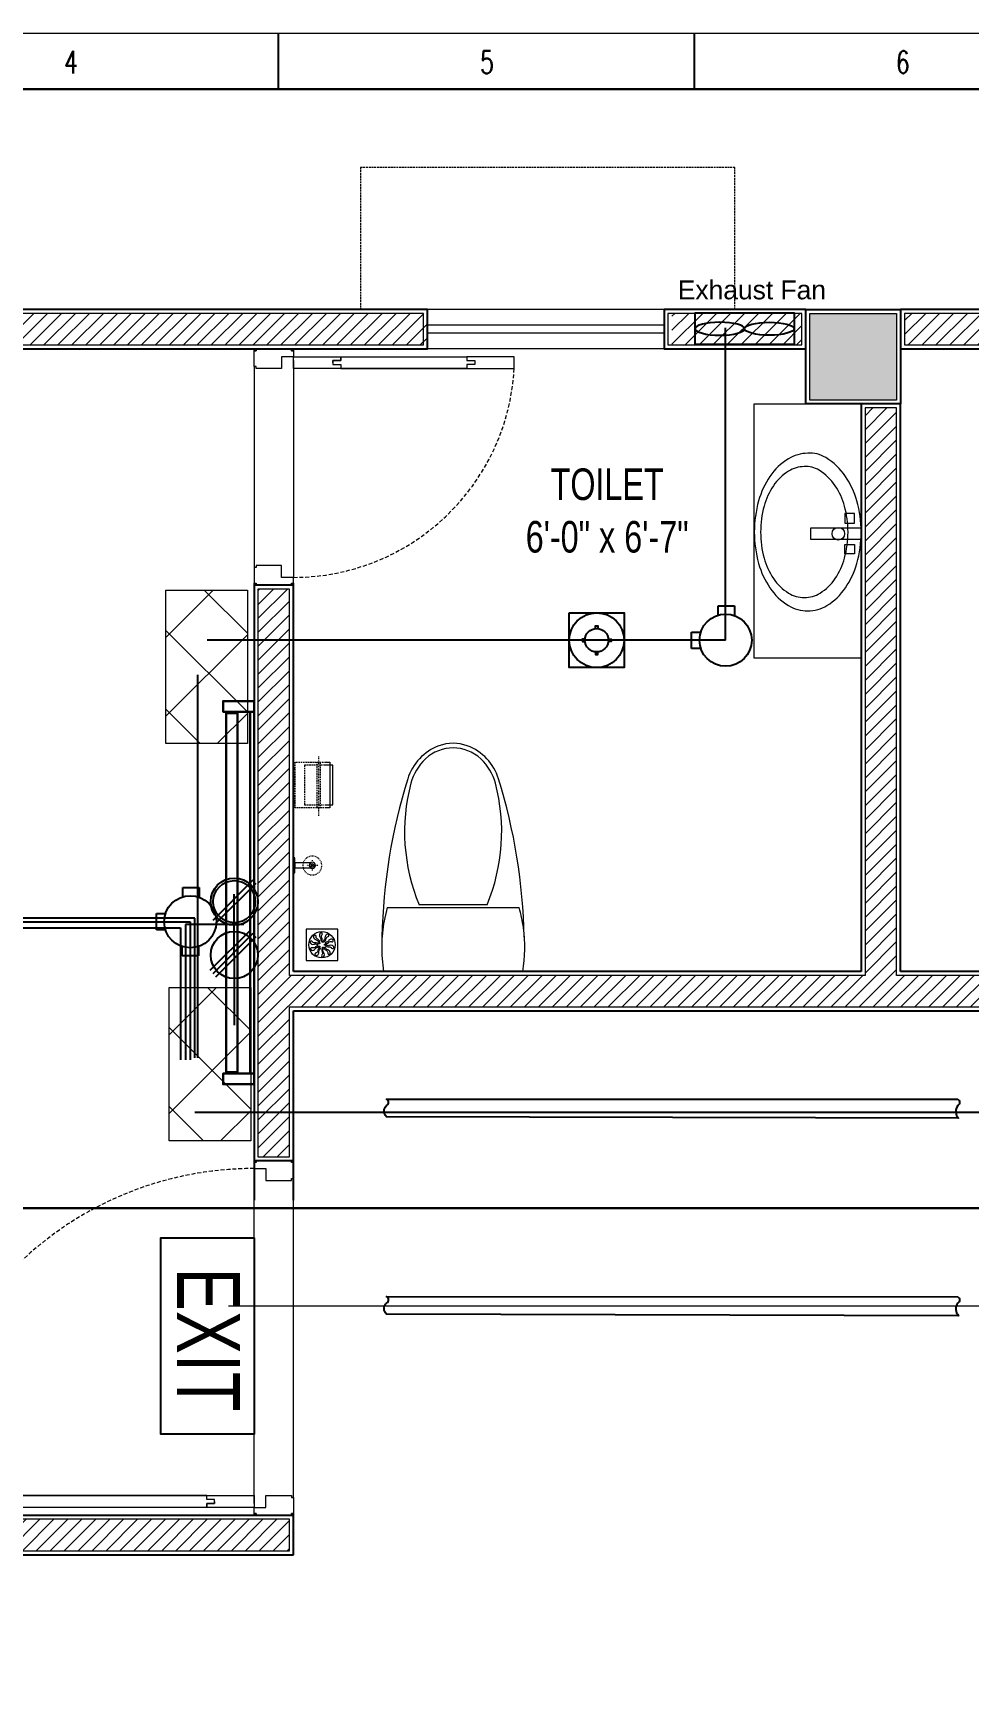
# Model space of a CAD drawing. Header units: inches. Extents: x 345 to 1189, y 67 to 663.
# Drawn here: x 525.2 to 643.9, y 453.2 to 663.5 of the extents above; entities that cross this region are included whole.
import ezdxf

# ---------------------------------------------------------------- set-up
doc = ezdxf.new("R2010")
doc.units = ezdxf.units.IN
doc.header["$MEASUREMENT"] = 0
for name, pattern in [('CENTER', [2, 1.25, -0.25, 0.25, -0.25]), ('DASH', [0.35, 0.25, -0.1]), ('DASHED', [0.75, 0.5, -0.25])]:
    doc.linetypes.add(name, pattern=pattern)
doc.layers.get('Defpoints').update_dxf_attribs({"lineweight": 0})
for name, color, linetype in [('Cables', 7, 'Continuous'), ('COLLUM', 1, 'Continuous'), ('Exhaust Fans', 7, 'Continuous'), ('Lights', 7, 'Continuous'), ('Sockets', 7, 'Continuous'), ('wall 05', 252, 'Continuous')]:
    doc.layers.add(name, color=color, linetype=linetype)
for name, color, linetype, lineweight in [('dim-8', 18, 'Continuous', 15), ('DOOR', 115, 'Continuous', 15), ('E-WTL-Wall-Tube-Light', 7, 'Continuous', 30), ('Glass', 5, 'Continuous', 9), ('HACTH', 8, 'Continuous', 9), ('Hatch', 252, 'Continuous', 5), ('I-WC----EXST', 7, 'Continuous', 15), ('I-WC----N', 7, 'Continuous', 15), ('Sunshed', 5, 'Continuous', 15), ('Switchboard', 30, 'Continuous', 13), ('Text', 252, 'Continuous', 15), ('WINDOW', 140, 'Continuous', 9)]:
    doc.layers.add(name, color=color, linetype=linetype, lineweight=lineweight)
doc.styles.get("Standard").update_dxf_attribs({"font": 'arial.ttf'})
doc.styles.add('Swiss721', font='swisscl.ttf')
doc.styles.add('TEG BORDER', font='txt_qlt.shx', dxfattribs={"width": 0.7, "bigfont": 'hztxt.shx'})

# ---------------------------------------------------------------- blocks, each defined once
blk = doc.blocks.new('A$C63C712C3')
at = {"ltscale": 2}
for p, q in [((39.8, 42), (33.8, 42)), ((39.8, 15.9), (33.8, 15.9)), ((1230.6, 42), (1236.6, 42)), ((1230.6, 15.9), (1236.6, 15.9))]:
    blk.add_line(p, q, dxfattribs=at)
for points in [[(35.5, 102.6), (0, 102.6), (0, 0), (35.5, 0)], [(35.5, 102.6), (1235.5, 102.6), (1235.5, 90.2), (35.5, 90.2)], [(1235.5, 102.6), (1270.9, 102.6), (1270.9, 0), (1235.5, 0)], [(39.8, 47.6), (1230.6, 47.6), (1230.6, 10.1), (39.8, 10.1)]]:
    blk.add_lwpolyline(points, close=True, dxfattribs=at)
blk = doc.blocks.new('A$C4A7E7E9F')
at = {"layer": 'Defpoints'}
for points in [[(0, 5), (0.25, 5), (0.25, 4.75), (0, 4.75)], [(44.75, 5), (45, 5), (45, 4.75), (44.75, 4.75)], [(0, 0.25), (0.25, 0.25), (0.25, 0), (0, 0)], [(44.75, 0.25), (45, 0.25), (45, 0), (44.75, 0)]]:
    blk.add_lwpolyline(points, close=True, dxfattribs=at)
at = {"layer": 'DOOR'}
for points in [[(1.75, 10), (2, 10), (2, 11), (2.5, 11), (2.5, 5), (1, 5), (1, 11), (1.5, 11), (1.5, 10), (1.75, 10), (1.5, 10), (1.5, 11), (1, 11), (1, 42), (1.5, 42), (1.5, 43), (2, 43), (2, 42), (2.5, 42), (2.5, 11), (2.5, 48), (1, 48), (1, 42)], [(1, 5), (1, 3.5), (2.5, 3.5), (2.5, 0.25), (2.25, 0.25), (2.25, 0), (0.25, 0), (0.25, 0.25), (0, 0.25), (0, 4.75), (0.25, 4.75), (0.25, 5), (1, 5)], [(44, 5), (44, 3.5), (42.5, 3.5), (42.5, 0.25), (42.75, 0.25), (42.75, 0), (44.75, 0), (44.75, 0.25), (45, 0.25), (45, 4.75), (44.75, 4.75), (44.75, 5), (44, 5)]]:
    blk.add_lwpolyline(points, dxfattribs=at)
at = {"layer": 'DOOR', "linetype": 'DASHED', "lineweight": 0}
blk.add_arc((0.95, 4.98), 43.05, 0.0251, 87.941, dxfattribs=at)
at = {"layer": 'HACTH', "lineweight": 0, "ltscale": 10}
for p, q in [((1.5, 5), (44, 5)), ((2.25, 0), (42.75, 0))]:
    blk.add_line(p, q, dxfattribs=at)
blk = doc.blocks.new('A$C4F64215B')
at = {"layer": 'Defpoints'}
for points in [[(0, 5), (0.25, 5), (0.25, 4.75), (0, 4.75)], [(29.75, 5), (30, 5), (30, 4.75), (29.75, 4.75)], [(0, 0.25), (0.25, 0.25), (0.25, 0), (0, 0)], [(29.75, 0.25), (30, 0.25), (30, 0), (29.75, 0)]]:
    blk.add_lwpolyline(points, close=True, dxfattribs=at)
at = {"layer": 'DOOR'}
for points in [[(1.75, 10), (2, 10), (2, 11), (2.5, 11), (2.5, 5), (1, 5), (1, 11), (1.5, 11), (1.5, 10), (1.75, 10), (1.5, 10), (1.5, 11), (1, 11), (1, 27), (1.5, 27), (1.5, 28), (2, 28), (2, 27), (2.5, 27), (2.5, 11), (2.5, 33), (1, 33), (1, 27)], [(1, 5), (1, 3.5), (2.5, 3.5), (2.5, 0.25), (2.25, 0.25), (2.25, 0), (0.25, 0), (0.25, 0.25), (0, 0.25), (0, 4.75), (0.25, 4.75), (0.25, 5), (1, 5)], [(29, 5), (29, 3.5), (27.5, 3.5), (27.5, 0.25), (27.75, 0.25), (27.75, 0), (29.75, 0), (29.75, 0.25), (30, 0.25), (30, 4.75), (29.75, 4.75), (29.75, 5), (29, 5)]]:
    blk.add_lwpolyline(points, dxfattribs=at)
at = {"layer": 'DOOR', "linetype": 'DASHED', "lineweight": 0}
blk.add_arc((0.93, 4.97), 28.07, 0.0597, 86.7872, dxfattribs=at)
at = {"layer": 'HACTH', "lineweight": 0, "ltscale": 10}
for p, q in [((1.5, 5), (29, 5)), ((2.25, 0), (27.75, 0))]:
    blk.add_line(p, q, dxfattribs=at)
blk = doc.blocks.new('b1')
at = {"layer": 'wall 05'}
for p, q in [((146270.29, 171680.84), (146265.29, 171680.84)), ((146265.29, 171680.84), (146265.29, 171642.84)), ((146270.29, 171647.84), (146270.29, 171680.84)), ((146438.29, 171647.84), (146270.29, 171647.84)), ((146438.29, 171642.84), (146438.29, 171647.84)), ((146265.29, 171642.84), (146438.29, 171642.84))]:
    blk.add_line(p, q, dxfattribs=at)
blk = doc.blocks.new('x1')
at = {"layer": 'Hatch', "lineweight": 0}
for p, q in [((146269.79, 171680.34), (146265.79, 171680.34)), ((146265.79, 171680.34), (146265.79, 171643.34)), ((146269.79, 171647.34), (146269.79, 171680.34)), ((146437.79, 171647.34), (146269.79, 171647.34)), ((146437.79, 171643.34), (146437.79, 171647.34)), ((146265.79, 171643.34), (146437.79, 171643.34))]:
    blk.add_line(p, q, dxfattribs=at)
blk = doc.blocks.new('$plan$00000388')
for p, q in [((0, -220.8), (0, 220.8)), ((-202.5, -209.5), (-202.5, 209.5)), ((-211.8, 107.7), (-211.8, -107.7))]:
    blk.add_line(p, q)
blk.add_lwpolyline([(-202.5, -209.5), (-151.6, -220.9), (-102.2, -226.4), (-50.2, -226.4), (0, -220.8)])
for centre, radius, start, end in [((-70.5, -1596.9), 1822.9, 91.2224, 107.2477), ((-76.2, -236.2), 463.3, 97.7399, 105.822), ((-76.2, -236.2), 463.3, 80.5377, 97.7399), ((-562.5, -12.2), 163.6, 107.2477, 159.5476), ((-555.5, -23.3), 162.7, 104.7786, 136.8543), ((-443.4, -448.2), 602.2, 67.3737, 104.7786), ((-580.4, 0), 128.7, 136.8543, 223.1457), ((-595.2, 0), 128.7, 159.5476, 200.4524), ((-562.5, 12.2), 163.6, 200.4524, 252.7523), ((-555.5, 23.3), 162.7, 223.1457, 255.2214), ((-70.5, 1596.9), 1822.9, 252.7523, 268.7776), ((-443.4, 448.2), 602.2, 255.2214, 292.6263)]:
    blk.add_arc(centre, radius, start, end)
blk = doc.blocks.new('h')
at = {"layer": 'I-WC----N', "color": 252, "linetype": 'CENTER', "ltscale": 0.2}
for p, q in [((544297.4, -25836.8), (544297.4, -25800.9)), ((544280.5, -25819.8), (544314.2, -25819.8))]:
    blk.add_line(p, q, dxfattribs=at)
at = {"layer": 'I-WC----N'}
blk.add_lwpolyline([(544273, -25759.8), (544321, -25759.8), (544321, -25764.8), (544273, -25764.8)], close=True, dxfattribs=at)
blk.add_lwpolyline([(544289, -25813.8), (544289, -25764.8), (544305, -25764.8), (544305, -25813.8)], dxfattribs=at)
at = {"layer": 'I-WC----N', "linetype": 'DASH', "ltscale": 5}
blk.add_circle((544297.4, -25819.8), 30, dxfattribs=at)
at = {"layer": 'I-WC----N'}
for centre, radius in [((544297, -25819.8), 10), ((544297.4, -25819.8), 5)]:
    blk.add_circle(centre, radius, dxfattribs=at)
blk = doc.blocks.new('typical king$0$5767 PAPER HOLDER')
at = {"color": 0, "linetype": 'CENTER', "lineweight": -2, "ltscale": 0.5}
blk.add_line((80, 97.5), (80, -92.5), dxfattribs=at)
at = {"color": 0, "linetype": 'DASHED', "lineweight": -2, "ltscale": 10, "flags": 128}
for points in [[(97, 72.5), (5, 72.5), (5, -72.5), (100, -72.5)], [(5, 52.5), (0, 52.5), (0, -52.5), (5, -52.5)]]:
    blk.add_lwpolyline(points, dxfattribs=at)
at = {"color": 0, "linetype": 'DASHED', "lineweight": -2, "ltscale": 10}
blk.add_lwpolyline([(100, -62.5), (35, -62.5), (35, 62.5), (97, 62.5)], dxfattribs=at)
blk.add_lwpolyline([(75, -72.5), (85, -72.5), (85, 72.5), (75, 72.5)], close=True, dxfattribs=at)
at = {"color": 0, "linetype": 'ByBlock', "lineweight": -2, "flags": 128}
blk.add_lwpolyline([(100, -72.5), (115, -72.5), (115, 72.5), (100, 72.5)], dxfattribs=at)
at = {"color": 0, "linetype": 'ByBlock', "lineweight": -2}
blk.add_lwpolyline([(100, 62.5), (125, 62.5), (125, -62.5), (100, -62.5)], dxfattribs=at)
blk = doc.blocks.new('floor drain 01')
at = {"color": 0}
blk.add_lwpolyline([(-10, -10), (90, -10), (90, 90), (-10, 90)], close=True, dxfattribs=at)
for points in [[(13.6, 67.5, 0.191053), (14.8, 61, 0.194336), (21.9, 55.7, -0.272606), (28.5, 49.9, 1.040732), (32.5, 51, 0.091346), (31.8, 52.6, 0.160783), (25.3, 58.6, -0.323658), (21.5, 66.6, 0.91079)], [(34.8, 77.8, 0.191053), (32, 71.8, 0.194336), (34.6, 63.4, -0.272606), (36.5, 54.8, 1.040732), (40.4, 53.4, 0.091346), (40.8, 55, 0.160783), (39.1, 63.7, -0.323658), (40.7, 72.4, 0.91079)], [(58, 73.6, 0.191053), (52.2, 70.5, 0.194336), (49.4, 62.1, -0.272606), (45.9, 54, 1.040732), (48.2, 50.6, 0.091346), (49.4, 51.6, 0.160783), (53.2, 59.7, -0.323658), (59.6, 65.8, 0.91079)], [(74.3, 56.6, 0.191053), (67.8, 57.5, 0.194336), (60.6, 52.3, -0.272606), (53, 47.9, 1.040732), (52.8, 43.8, 0.091346), (54.5, 43.9, 0.160783), (62.3, 48.2, -0.323658), (71, 49.3, 0.91079)], [(2.5, 46.7, 0.191053), (7.2, 42.2, 0.194336), (16.1, 42.1, -0.272606), (24.9, 41.2, 1.040732), (27.4, 44.5, 0.091346), (26, 45.4, 0.160783), (17.2, 46.5, -0.323658), (9.4, 50.7, 0.91079)], [(5.7, 23.4, 0.191053), (12.2, 22.5, 0.194336), (19.4, 27.7, -0.272606), (27, 32.1, 1.040732), (27.2, 36.2, 0.091346), (25.5, 36.1, 0.160783), (17.7, 31.8, -0.323658), (9, 30.7, 0.91079)], [(22, 6.4, 0.191053), (27.8, 9.5, 0.194336), (30.6, 17.9, -0.272606), (34.1, 26, 1.040732), (31.8, 29.4, 0.091346), (30.6, 28.4, 0.160783), (26.8, 20.3, -0.323658), (20.4, 14.2, 0.91079)], [(45.2, 2.2, 0.191053), (48, 8.2, 0.194336), (45.4, 16.6, -0.272606), (43.5, 25.2, 1.040732), (39.6, 26.6, 0.091346), (39.2, 25, 0.160783), (40.9, 16.3, -0.323658), (39.3, 7.6, 0.91079)], [(66.4, 12.5, 0.191053), (65.2, 19, 0.194336), (58.1, 24.3, -0.272606), (51.5, 30.1, 1.040732), (47.5, 29, 0.091346), (48.2, 27.4, 0.160783), (54.7, 21.4, -0.323658), (58.5, 13.4, 0.91079)], [(77.5, 33.3, 0.191053), (72.8, 37.8, 0.194336), (63.9, 37.9, -0.272606), (55.1, 38.8, 1.040732), (52.6, 35.5, 0.091346), (54, 34.6, 0.160783), (62.8, 33.5, -0.323658), (70.6, 29.3, 0.91079)]]:
    blk.add_lwpolyline(points, format="xyb", close=True, dxfattribs=at)
for centre, radius in [((40, 40), 41.7), ((31.9, 45.2), 1.83), ((32.5, 33.9), 1.83), ((42.5, 49.3), 1.83), ((43.5, 31), 1.83), ((49.6, 40.5), 1.83)]:
    blk.add_circle(centre, radius, dxfattribs=at)
blk = doc.blocks.new('HANDWASH-02-PLAN')
at = {"layer": 'I-WC----N', "color": 2}
for points in [[(5.1, 0, 0.068513), (104.4, 13.6, 0.080648), (181.8, 49.6, 0.107051), (241.7, 112.3, 0.160603), (255.1, 169.3, 0.138041), (237.9, 230.4, 0.107051), (181.8, 289.1, 0.080648), (104.4, 325, 0.068513), (5.1, 338.7, 0.068513), (-94.2, 325, 0.080648), (-171.6, 289.1, 0.107051), (-227.7, 230.4, 0.138041), (-244.8, 169.3, 0.138041), (-227.7, 108.3, 0.107051), (-171.6, 49.6, 0.080648), (-94.2, 13.6, 0.068513)], [(5.1, 41.5, 0.067522), (87.7, 52.7, 0.079863), (151.9, 82.1, 0.107115), (201.7, 133.5, 0.162551), (212.8, 180.1, 0.139778), (198.6, 229.9, 0.107115), (151.9, 278.1, 0.079863), (87.7, 307.5, 0.067522), (5.1, 318.7, 0.067522), (-77.5, 307.5, 0.079863), (-141.7, 278.1, 0.107115), (-188.3, 229.9, 0.139778), (-202.5, 180.1, 0.139778), (-188.3, 130.3, 0.107115), (-141.7, 82.1, 0.079863), (-77.5, 52.7, 0.067522)]]:
    blk.add_lwpolyline(points, format="xyb", close=True, dxfattribs=at)
blk.add_circle((0, 72.3), 20, dxfattribs=at)
blk = doc.blocks.new('A$C01EB0BB3')
at = {"layer": 'I-WC----N', "color": 250, "ltscale": 0.5}
for points in [[(9.08, 6.42), (9.08, 0), (10.51, 0), (10.51, 6.42)], [(8.43, 2.06), (8.43, 0.85), (7.23, 0.85), (7.23, 2.06)], [(11.15, 2.06), (11.15, 0.85), (12.36, 0.85), (12.36, 2.06)]]:
    blk.add_lwpolyline(points, close=True, dxfattribs=at)
at = {"layer": 'I-WC----N', "color": 2, "xscale": 0.03999999999359716, "yscale": 0.03999999999359716, "zscale": 0.03999999999359716}
blk.add_blockref('HANDWASH-02-PLAN', (9.79, 0), dxfattribs=at)
blk = doc.blocks.new('252 BORDER A2')
for p, q in [((148.5, 420), (148.5, 415)), ((185.63, 420), (185.63, 415))]:
    blk.add_line(p, q)
at = {"linetype": 'Continuous'}
blk.add_line((489, 415), (5, 415), dxfattribs=at)
at = {"color": 5, "lineweight": 15}
blk.add_lwpolyline([(0, 420), (594, 420), (594, 0), (0, 0)], close=True, dxfattribs=at)
blk.add_lwpolyline([(5, 415), (589, 415), (589, 5), (5, 5)], close=True)
at = {"char_height": 2, "width": 2, "attachment_point": 1, "style": 'TEG BORDER'}
for s, insert in [('4', (129.42, 418.41)), ('5', (166.55, 418.41)), ('6', (203.67, 418.41))]:
    blk.add_mtext(s, dxfattribs=dict(at, insert=insert))

msp = doc.modelspace()

# ---------------------------------------------------------------- hatches: boundary and pattern name
at = {"layer": 'Hatch'}
h = msp.add_hatch(dxfattribs=at)
h.set_pattern_fill('AR-CONC', color=256, scale=0.75, style=0)
h.set_pattern_definition([(50, (-412260.268, -240251.135), (5.37945137, -0.470641012), [0.5625, -6.1875]), (355, (-412260.268, -240251.135), (-1.040635, 5.641441), [0.45, -4.95]), (100.4514, (-412259.82, -240251.1744), (4.338820363, 5.170796565), [0.478051425, -5.25856584]), (46.1842, (-412260.268, -240249.635), (8.004307865, -1.24139261), [0.84375, -9.28125]), (96.6356, (-412259.601, -240249.739), (7.00997029, 7.30588403), [0.71707716, -7.8878475]), (351.1842, (-412260.268, -240249.635), (7.00996459, 7.3058895), [0.675, -7.425]), (21, (-412259.518, -240250.01), (4.47680289, -3.01964168), [0.5625, -6.1875]), (326, (-412259.518, -240250.01), (1.82486499, 5.43862534), [0.45, -4.95]), (71.4514, (-412259.145, -240250.262), (6.301669714, 2.418978725), [0.478051425, -5.25856584]), (37.5, (-412260.2682, -240251.1352), (0.091198915, 2.496703904), [0, -4.89, 0, -5.025, 0, -4.96875]), (7.5, (-412260.2682, -240251.1352), (1.973021531, 2.958087839), [0, -2.865, 0, -4.7775, 0, -1.89375]), (327.5, (-412261.9407, -240251.1352), (4.003668271, -0.169161538), [0, -1.875, 0, -5.85, 0, -7.7625]), (317.5, (-412262.6907, -240251.135), (4.37389627, 0.750787367), [0, -2.4375, 0, -3.885, 0, -5.5125])])
h.paths.add_polyline_path([(385.75, 627.94), (396.75, 627.94), (396.75, 616.94), (385.75, 616.94)])
h.paths.add_polyline_path([(623.75, 627.94), (634.75, 627.94), (634.75, 616.94), (623.75, 616.94)])
at = {"layer": 'Hatch', "lineweight": 0}
h = msp.add_hatch(dxfattribs=at)
h.set_pattern_fill('ANSI31', color=256, scale=10, style=0)
h.set_pattern_definition([(45, (-412260.2682, -240251.1352), (-0.8838834765, 0.8838834765), [])])
h.paths.add_polyline_path([(622.75, 397.94), (397.75, 397.94), (397.75, 393.94), (622.75, 393.94)])
h.paths.add_polyline_path([(389.75, 507.94), (385.75, 507.94), (385.75, 470.94), (389.75, 470.94), (557.75, 470.94), (557.75, 474.94), (389.75, 474.94)])
h.paths.add_polyline_path([(389.75, 400.94), (389.75, 398.94)])
h.paths.add_polyline_path([(389.75, 385.94), (385.75, 385.94), (385.75, 362.94), (389.75, 362.94)])
h.paths.add_polyline_path([(687.75, 543.94), (634.75, 543.94), (634.75, 615.94), (630.75, 615.94), (630.75, 543.94), (557.75, 543.94), (557.75, 592.94), (553.75, 592.94), (553.75, 520.94), (557.75, 520.94), (557.75, 539.94), (687.75, 539.94)])
h.paths.add_polyline_path([(743.75, 627.94), (692.25, 627.94), (692.25, 623.94), (718.75, 623.94), (718.75, 539.94), (764.75, 539.94), (764.75, 543.94), (722.75, 543.94), (722.75, 623.94), (743.75, 623.94)])
h.paths.add_polyline_path([(984.75, 494.44), (980.75, 494.44), (980.75, 442.94), (795.75, 442.94), (795.75, 398.94), (799.75, 398.94), (799.75, 438.94), (980.75, 438.94), (980.75, 398.94), (984.75, 398.94)])
h.paths.add_polyline_path([(860.75, 627.94), (807.75, 627.94), (807.75, 623.94), (860.75, 623.94)])
h.paths.add_polyline_path([(661.25, 627.94), (635.75, 627.94), (635.75, 623.94), (661.25, 623.94)])
h.paths.add_polyline_path([(575.25, 627.94), (513.23, 627.94), (513.23, 623.94), (575.25, 623.94)])
h.paths.add_polyline_path([(622.75, 627.94), (606.25, 627.94), (606.25, 623.94), (622.75, 623.94)])
h.paths.add_polyline_path([(984.75, 615.94), (980.75, 615.94), (980.75, 567.44), (984.75, 567.44)])
h.paths.add_polyline_path([(972.75, 623.94), (972.75, 627.94), (933.75, 627.94), (933.75, 623.94)])
h.paths.add_polyline_path([(389.75, 615.94), (385.75, 615.94), (385.75, 580.94), (389.75, 580.94)])
h.paths.add_polyline_path([(397.75, 627.94), (397.75, 623.94), (440.23, 623.94), (440.23, 627.94)])
at = {"layer": 'Switchboard'}
h = msp.add_hatch(dxfattribs=at)
h.set_pattern_fill('ANSI37', color=256, scale=56.511086, angle=270)
h.set_pattern_definition([(315, (-186.758, 1016.823), (4.99492, 4.99492), []), (45, (-186.758, 1016.823), (-4.99492, 4.99492), [])])
h.paths.add_polyline_path([(542.05, 573.36), (552.4, 573.36), (552.4, 592.83), (542.05, 592.83)])
h = msp.add_hatch(dxfattribs=at)
h.set_pattern_fill('ANSI37', color=256, scale=56.511086, angle=270)
h.set_pattern_definition([(315, (-186.327, 966.4204), (4.99492, 4.99492), []), (45, (-186.327, 966.4204), (-4.99492, 4.99492), [])])
h.paths.add_polyline_path([(542.48, 522.95), (552.83, 522.95), (552.83, 542.43), (542.48, 542.43)])

# ---------------------------------------------------------------- linework, layer by layer
for p, q in [((612.13, 589.65), (612.13, 590.82)), ((612.13, 590.82), (614.2, 590.82)), ((614.2, 590.82), (614.2, 589.58)), ((608.75, 585.44), (608.75, 587.51)), ((608.75, 587.51), (609.92, 587.51)), ((609.92, 585.44), (608.75, 585.44)), ((544.23, 553.93), (544.23, 555.09)), ((544.23, 555.09), (546.3, 555.09)), ((546.3, 555.09), (546.3, 553.86)), ((540.86, 549.72), (540.86, 551.78)), ((540.86, 551.78), (542.03, 551.78)), ((542.03, 549.72), (540.86, 549.72)), ((544.13, 546.44), (544.13, 547.61)), ((546.2, 547.61), (546.2, 546.44)), ((546.2, 546.44), (544.13, 546.44))]:
    msp.add_line(p, q)
at = {"color": 6, "lineweight": 30}
msp.add_line((516.24, 514.43), (808.3, 514.43), dxfattribs=at)
at = {"color": 5, "lineweight": 20}
msp.add_line((705.96, 501.97), (550.03, 501.97), dxfattribs=at)
for points in [[(596.56, 587.96), (596.56, 588.3), (596.86, 588.3), (596.86, 587.96)], [(595.22, 586.61), (594.88, 586.6), (594.89, 586.31), (595.23, 586.31)], [(596.56, 584.99), (596.56, 584.65), (596.86, 584.65), (596.86, 584.99)], [(598.2, 586.61), (598.53, 586.6), (598.53, 586.31), (598.19, 586.31)]]:
    msp.add_lwpolyline(points)
for points in [[(642.51, 528.23, -0.56347), (642.51, 527.43, 0.368601), (642.6, 525.82), (570.07, 526.02, -0.456322), (570.07, 527.43, 0.605884), (570.07, 528.25)], [(642.51, 503.17, -0.56347), (642.51, 502.38, 0.368601), (642.6, 500.77), (570.07, 500.97, -0.456322), (570.07, 502.38, 0.605884), (570.07, 503.2)]]:
    msp.add_lwpolyline(points, format="xyb", close=True)
at = {"color": 4}
msp.add_lwpolyline([(553.25, 510.66), (553.25, 485.72), (541.42, 485.72), (541.42, 510.66)], close=True, dxfattribs=at)
for centre, radius in [((613.06, 586.47), 3.31), ((596.71, 586.47), 1.49), ((545.16, 550.75), 3.31)]:
    msp.add_circle(centre, radius)
at = {"layer": 'Cables', "color": 3}
for p, q in [((613.06, 586.47), (613.06, 626.12)), ((596.71, 586.47), (547.3, 586.47)), ((613.06, 586.47), (596.71, 586.47)), ((391.68, 550.75), (545.16, 550.75)), ((472.47, 549.99), (531.46, 549.99)), ((531.46, 549.99), (543.91, 549.99)), ((543.91, 549.99), (543.91, 534.61)), ((543.91, 549.99), (543.91, 533.24)), ((544.54, 550.42), (544.54, 534.61)), ((551.97, 550.42), (544.54, 550.42)), ((544.54, 549.99), (544.54, 533.24)), ((545.16, 550.75), (545.16, 534.61)), ((545.16, 549.99), (545.16, 533.24))]:
    msp.add_line(p, q, dxfattribs=at)
at = {"layer": 'Cables', "color": 1}
for p, q in [((546.12, 533.48), (546.12, 582.09)), ((550.74, 546.53), (550.74, 554.24)), ((545.75, 551.21), (393.38, 551.21)), ((545.75, 533.48), (545.75, 551.21)), ((550.74, 546.53), (550.74, 537.61)), ((676.72, 526.56), (545.75, 526.56))]:
    msp.add_line(p, q, dxfattribs=at)
at = {"layer": 'COLLUM'}
msp.add_lwpolyline([(623.25, 628.44), (635.25, 628.44), (635.25, 616.44), (623.25, 616.44)], close=True, dxfattribs=at)
at = {"layer": 'Exhaust Fans'}
msp.add_lwpolyline([(609.2, 623.99), (609.2, 627.99), (621.75, 627.99), (621.75, 623.99)], close=True, dxfattribs=at)
at = {"layer": 'Exhaust Fans', "extrusion": (0, 0, -1)}
msp.add_ellipse((612.33, 625.99), major_axis=(3.14, 0), ratio=0.260631, dxfattribs=at)
at = {"layer": 'Exhaust Fans'}
msp.add_ellipse((618.61, 625.99), major_axis=(-3.14, 0), ratio=0.260631, dxfattribs=at)
at = {"layer": 'Glass', "ltscale": 10}
for points in [[(605.25, 626.44), (575.25, 626.44)], [(605.25, 625.44), (575.25, 625.44)]]:
    msp.add_lwpolyline(points, dxfattribs=at)
at = {"layer": 'Hatch', "lineweight": 0}
for p, q in [((634.75, 615.94), (630.75, 615.94)), ((630.75, 615.94), (630.75, 543.94)), ((634.75, 543.94), (634.75, 615.94)), ((557.75, 592.94), (553.75, 592.94)), ((553.75, 592.94), (553.75, 520.94)), ((557.75, 543.94), (557.75, 592.94)), ((630.75, 543.94), (557.75, 543.94)), ((687.75, 543.94), (634.75, 543.94)), ((557.75, 520.94), (557.75, 539.94)), ((557.75, 539.94), (687.75, 539.94)), ((553.75, 520.94), (557.75, 520.94))]:
    msp.add_line(p, q, dxfattribs=at)
for points in [[(574.75, 627.94), (513.73, 627.94), (513.73, 623.94), (574.75, 623.94)], [(622.75, 627.94), (605.75, 627.94), (605.75, 623.94), (622.75, 623.94)]]:
    msp.add_lwpolyline(points, close=True, dxfattribs=at)
at = {"layer": 'Hatch'}
for points in [[(623.75, 627.94), (634.75, 627.94), (634.75, 616.94), (623.75, 616.94)], [(661.75, 627.94), (635.75, 627.94), (635.75, 623.94), (661.75, 623.94)]]:
    msp.add_lwpolyline(points, close=True, dxfattribs=at)
at = {"layer": 'I-WC----EXST'}
msp.add_lwpolyline([(616.7, 584.19), (616.7, 616.44), (630.25, 616.44), (630.25, 584.19)], close=True, dxfattribs=at)
at = {"layer": 'Lights', "color": 40}
msp.add_line((600.65, 586.47), (592.77, 586.47), dxfattribs=at)
at = {"layer": 'Lights'}
msp.add_lwpolyline([(593.23, 589.95), (600.18, 589.95), (600.18, 583), (593.23, 583)], close=True, dxfattribs=at)
msp.add_circle((596.71, 586.47), 3.48, dxfattribs=at)
at = {"layer": 'Sockets', "color": 3}
for p, q in [((553.11, 556.02), (548.01, 550.92)), ((553.48, 555.61), (548.38, 550.51))]:
    msp.add_line(p, q, dxfattribs=at)
at = {"layer": 'Sockets', "color": 5}
for p, q in [((552.74, 549.66), (547.64, 544.56)), ((553.11, 549.25), (548.01, 544.15)), ((553.48, 548.84), (548.38, 543.74))]:
    msp.add_line(p, q, dxfattribs=at)
at = {"layer": 'Sockets', "color": 3}
for radius in [2.99, 2.67]:
    msp.add_circle((550.74, 553.3), radius, dxfattribs=at)
at = {"layer": 'Sockets', "color": 5}
msp.add_circle((550.74, 546.53), 2.99, dxfattribs=at)
at = {"layer": 'Sunshed', "linetype": 'DASH'}
msp.add_lwpolyline([(605.25, 628.44), (614.25, 628.44), (614.25, 646.44), (566.75, 646.44), (566.75, 646.44), (566.75, 628.44), (575.25, 628.44)], dxfattribs=at)
at = {"layer": 'Switchboard'}
for points in [[(552.4, 592.83), (552.4, 573.36), (542.05, 573.36), (542.05, 592.83)], [(552.83, 542.43), (552.83, 522.95), (542.48, 522.95), (542.48, 542.43)]]:
    msp.add_lwpolyline(points, close=True, dxfattribs=at)
at = {"layer": 'wall 05'}
for p, q in [((635.25, 616.44), (630.25, 616.44)), ((630.25, 616.44), (630.25, 544.44)), ((635.25, 544.44), (635.25, 616.44)), ((558.25, 593.44), (553.25, 593.44)), ((553.25, 593.44), (553.25, 515.44)), ((558.25, 544.44), (558.25, 593.44)), ((630.25, 544.44), (558.25, 544.44)), ((688.25, 544.44), (635.25, 544.44)), ((558.25, 515.44), (558.25, 539.44)), ((558.25, 539.44), (688.25, 539.44)), ((553.25, 520.44), (558.25, 520.44))]:
    msp.add_line(p, q, dxfattribs=at)
for points in [[(575.25, 628.44), (513.23, 628.44), (513.23, 623.44), (575.25, 623.44)], [(623.25, 628.44), (605.25, 628.44), (605.25, 623.44), (623.25, 623.44)], [(662.25, 628.44), (635.25, 628.44), (635.25, 623.44), (662.25, 623.44)]]:
    msp.add_lwpolyline(points, close=True, dxfattribs=at)
at = {"layer": 'WINDOW', "linetype": 'Continuous', "ltscale": 10}
for points in [[(605.25, 628.44), (575.25, 628.44)], [(605.25, 623.44), (575.25, 623.44)]]:
    msp.add_lwpolyline(points, dxfattribs=at)

# ---------------------------------------------------------------- block references
at = {"xscale": 1.4211126, "yscale": 1.4211126, "zscale": 1.4211126}
msp.add_blockref('252 BORDER A2', (345.26, 66.62), dxfattribs=at)
at = {"layer": 'DOOR', "lineweight": 0}
for name, p, rotation in [('A$C4F64215B', (553.25, 623.44), 270), ('A$C4A7E7E9F', (558.25, 475.44), 90)]:
    msp.add_blockref(name, p, dxfattribs=dict(at, rotation=rotation))
at = {"layer": 'E-WTL-Wall-Tube-Light', "lineweight": 0, "xscale": -0.03825770519629215, "yscale": 0.03825770520678021, "zscale": 0.03825770521002791, "rotation": 270}
msp.add_blockref('A$C63C712C3', (549.32, 530.13), dxfattribs=at)
at = {"layer": 'HACTH'}
for name in ['b1', 'x1']:
    msp.add_blockref(name, (-145880.04, -171172.4), dxfattribs=at)
at = {"layer": 'I-WC----EXST', "rotation": 90}
msp.add_blockref('A$C01EB0BB3', (630.25, 590.19), dxfattribs=at)
at = {"layer": 'I-WC----EXST', "xscale": 0.0400000000372529, "yscale": 0.0400000000372529, "zscale": 0.04, "rotation": 270}
msp.add_blockref('$plan$00000388', (578.5, 544.44), dxfattribs=at)
msp.add_blockref('$plan$00000388', (578.5, 544.44), dxfattribs=at)
at = {"layer": 'I-WC----N', "extrusion": (0, 0, -1), "xscale": 0.03999999997904524, "yscale": 0.03999999997904524, "zscale": 0.04, "rotation": 180}
msp.add_blockref('typical king$0$5767 PAPER HOLDER', (-558.25, 568.1), dxfattribs=at)
at = {"layer": 'I-WC----N', "xscale": -0.03999999997904524, "yscale": 0.03999999997904524, "zscale": 0.04, "rotation": 90}
msp.add_blockref('h', (-472.15, 22329.78), dxfattribs=at)
at = {"layer": 'I-WC----N', "xscale": 0.03999999997904524, "yscale": 0.04000000000814907, "zscale": 0.04}
msp.add_blockref('floor drain 01', (560.26, 546.23), dxfattribs=at)

# ---------------------------------------------------------------- texts
msp.add_text('Exhaust Fan', height=2.3967).set_placement((607, 629.72))
at = {"layer": 'dim-8', "linetype": 'Continuous', "ltscale": 10, "insert": (598.04, 602.9), "char_height": 4, "attachment_point": 5, "style": 'Swiss721'}
msp.add_mtext('\\A1;TOILET\\P6\'-0" x 6\'-7"', dxfattribs=at)
at = {"layer": 'Text', "color": 4, "insert": (551.46, 497.74), "char_height": 8, "width": 62.6303, "attachment_point": 2, "rotation": 270, "style": 'Swiss721'}
msp.add_mtext('EXIT ', dxfattribs=at)

doc.saveas('drawing.dxf')
